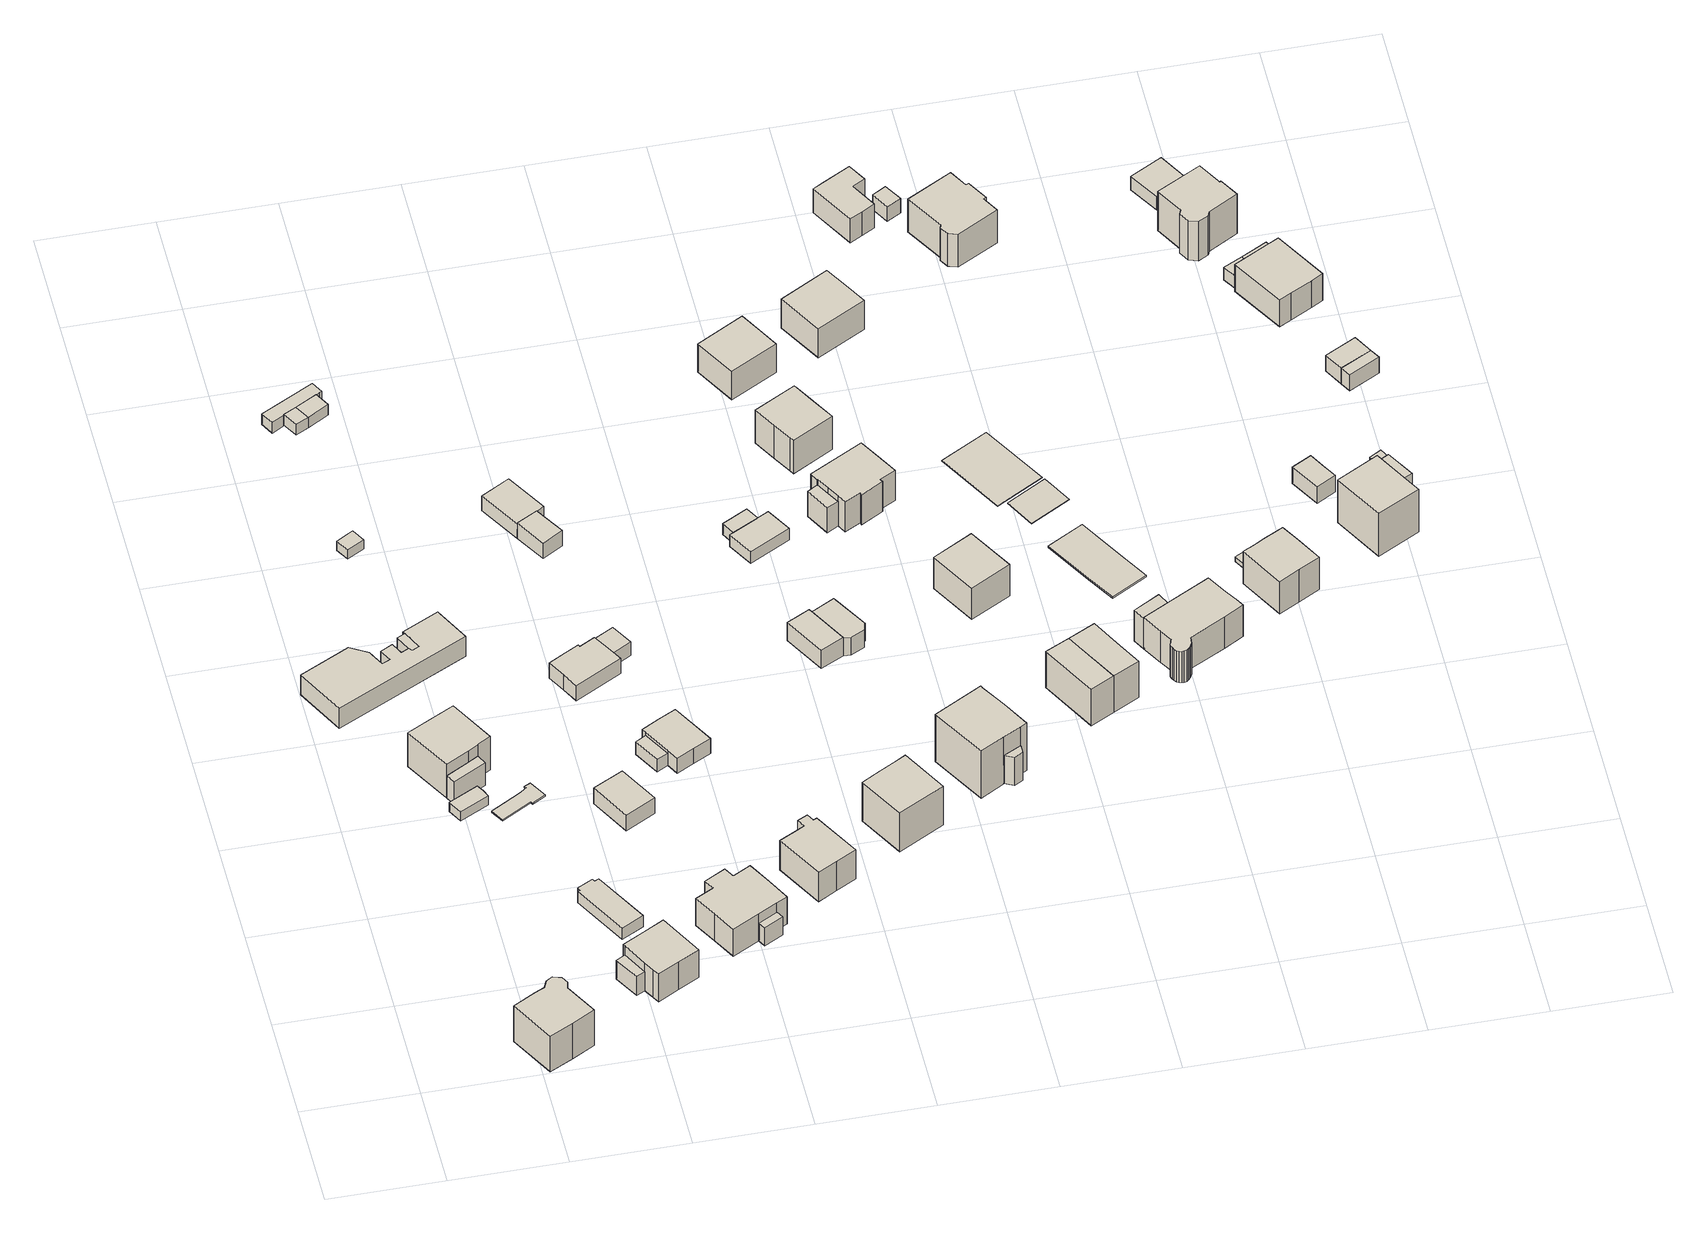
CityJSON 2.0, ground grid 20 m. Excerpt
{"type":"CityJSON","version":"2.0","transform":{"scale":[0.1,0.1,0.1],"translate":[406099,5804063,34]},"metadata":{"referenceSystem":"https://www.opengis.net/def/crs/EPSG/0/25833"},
"CityObjects":{
"building1":{"type":"Building","attributes":{"Gemeindeschluessel":"11000009","BezugspunktDach":"2200","function":"31001_1010","measuredHeight":10.31,"storeysAboveGround":1},"address":[{"country":"Germany","locality":"Berlin","thoroughfareNumber":"130","thoroughfareName":"Waldstraße"}],"geometry":[{"type":"Solid","lod":"1","boundaries":[[[[0,1,2,3,4,5,6,7,8,9,10]],[[11,12,13,14,15,16,17,18,19,20,21]],[[11,21,10,9]],[[12,11,9,8]],[[13,12,8,7]],[[14,13,7,6]],[[15,14,6,5]],[[16,15,5,4]],[[17,16,4,3]],[[18,17,3,2]],[[19,18,2,1]],[[20,19,1,0]],[[21,20,0,10]]]]}]},
"building2":{"type":"Building","attributes":{"Gemeindeschluessel":"11000009","BezugspunktDach":"2200","function":"31001_1010","measuredHeight":2.43,"storeysAboveGround":1},"address":[{"country":"Germany","locality":"Berlin","thoroughfareNumber":"7 (1)","thoroughfareName":"Siedlers Eck"}],"geometry":[{"type":"Solid","lod":"1","boundaries":[[[[22,23,24,25,26]],[[27,28,29,30,31]],[[27,31,26,25]],[[28,27,25,24]],[[29,28,24,23]],[[30,29,23,22]],[[31,30,22,26]]]]}]},
"building3":{"type":"Building","attributes":{"Gemeindeschluessel":"11000009","function":"31001_1010"},"address":[{"country":"Germany","locality":"Berlin","thoroughfareNumber":"7","thoroughfareName":"Siedlers Eck"}],"children":["building3-1","building3-2"]},
"building3-1":{"type":"BuildingPart","attributes":{"BezugspunktDach":"2200","measuredHeight":10.03,"storeysAboveGround":1},"parents":["building3"],"geometry":[{"type":"MultiSurface","lod":"1","boundaries":[[[32,33,34,35,36,37,38,39]],[[40,41,42,43,44,45,46,47]],[[40,47,39,38]],[[41,40,38,37]],[[42,41,37,36]],[[43,42,36,35]],[[44,43,35,34]],[[48,49,34,33]],[[50,48,45,33,32]],[[47,46,32,39]],[[45,44,49,48]],[[46,45,48,50]]]}]},
"building3-2":{"type":"BuildingPart","attributes":{"BezugspunktDach":"2200","measuredHeight":5.13,"storeysAboveGround":1},"parents":["building3"],"geometry":[{"type":"MultiSurface","lod":"1","boundaries":[[[51,52,49,50]],[[44,53,54,46]],[[53,44,49,52]],[[54,53,52,51]],[[46,54,51,50]],[[45,48,49,44,55]],[[50,48,45,46]]]}]},
"building4":{"type":"Building","attributes":{"Gemeindeschluessel":"11000009","BezugspunktDach":"2200","function":"31001_1010","measuredHeight":4.41,"storeysAboveGround":1},"address":[{"country":"Germany","locality":"Berlin","thoroughfareNumber":"5","thoroughfareName":"Siedlers Eck"}],"geometry":[{"type":"Solid","lod":"1","boundaries":[[[[56,57,58,59,60,61,62,63,64,65,66,67,68,69,70,71]],[[72,73,74,75,76,77,78,79,80,81,82,83,84,85,86,87]],[[72,87,71,70]],[[73,72,70,69]],[[74,73,69,68]],[[75,74,68,67]],[[76,75,67,66]],[[77,76,66,65]],[[78,77,65,64]],[[79,78,64,63]],[[80,79,63,62]],[[81,80,62,61]],[[82,81,61,60]],[[83,82,60,59]],[[84,83,59,58]],[[85,84,58,57]],[[86,85,57,56]],[[87,86,56,71]]]]}]},
"building5":{"type":"Building","attributes":{"Gemeindeschluessel":"11000009","BezugspunktDach":"2200","function":"51009_1610","measuredHeight":4.04,"storeysAboveGround":0},"address":[{"country":"Germany","locality":"Berlin"}],"geometry":[{"type":"Solid","lod":"1","boundaries":[[[[63,62,61,60,88]],[[89,90,91,92,93]],[[89,93,88,60]],[[90,89,60,61]],[[91,90,61,62]],[[92,91,62,63]],[[93,92,63,88]]]]}]},
"building6":{"type":"Building","attributes":{"Gemeindeschluessel":"11000009","BezugspunktDach":"2200","function":"31001_2000","measuredHeight":0.379,"storeysAboveGround":1},"address":[{"country":"Germany","locality":"Berlin","thoroughfareNumber":"7 (2)","thoroughfareName":"Siedlers Eck"}],"geometry":[{"type":"Solid","lod":"1","boundaries":[[[[94,95,96,97,98,99,100,101,102]],[[103,104,105,106,107,108,109,110,111]],[[103,111,102,101]],[[104,103,101,100]],[[105,104,100,99]],[[106,105,99,98]],[[107,106,98,97]],[[108,107,97,96]],[[109,108,96,95]],[[110,109,95,94]],[[111,110,94,102]]]]}]},
"building7":{"type":"Building","attributes":{"Gemeindeschluessel":"11000009","function":"31001_1010"},"address":[{"country":"Germany","locality":"Berlin","thoroughfareNumber":"128","thoroughfareName":"Waldstraße"}],"children":["building7-1","building7-2"]},
"building7-1":{"type":"BuildingPart","attributes":{"BezugspunktDach":"2200","measuredHeight":8.11,"storeysAboveGround":2},"parents":["building7"],"geometry":[{"type":"MultiSurface","lod":"1","boundaries":[[[112,113,114,115,116,117,118,119,120]],[[121,122,123,124,125,126,127,128,129]],[[121,129,120,119]],[[122,121,119,118]],[[123,122,118,117]],[[124,123,117,116]],[[125,124,116,115]],[[126,125,115,114]],[[127,126,114,113]],[[130,131,113,112]],[[129,128,112,120]],[[132,128,127,131,130]]]}]},
"building7-2":{"type":"BuildingPart","attributes":{"BezugspunktDach":"2200","measuredHeight":4.24,"storeysAboveGround":2},"parents":["building7"],"geometry":[{"type":"Solid","lod":"1","boundaries":[[[[133,131,130,134]],[[128,127,135,136]],[[128,136,134,130]],[[135,127,131,133]],[[136,135,133,134]],[[127,128,130,131]]]]}]},
"building8":{"type":"Building","attributes":{"Gemeindeschluessel":"11000009","BezugspunktDach":"2200","function":"31001_2000","measuredHeight":2.48,"storeysAboveGround":1},"address":[{"country":"Germany","locality":"Berlin","thoroughfareNumber":"128 (1)","thoroughfareName":"Waldstraße"}],"geometry":[{"type":"Solid","lod":"1","boundaries":[[[[137,138,139,140,141,142,143,144]],[[145,146,147,148,149,150,151,152]],[[145,152,144,143]],[[146,145,143,142]],[[147,146,142,141]],[[148,147,141,140]],[[149,148,140,139]],[[150,149,139,138]],[[151,150,138,137]],[[152,151,137,144]]]]}]},
"building9":{"type":"Building","attributes":{"Gemeindeschluessel":"11000009","BezugspunktDach":"2200","function":"31001_2000","measuredHeight":2.5,"storeysAboveGround":1},"address":[{"country":"Germany","locality":"Berlin","thoroughfareNumber":"3 (2)","thoroughfareName":"Siedlers Eck"}],"geometry":[{"type":"Solid","lod":"1","boundaries":[[[[153,154,155,156,157]],[[158,159,160,161,162]],[[158,162,157,156]],[[159,158,156,155]],[[160,159,155,154]],[[161,160,154,153]],[[162,161,153,157]]]]}]},
"building10":{"type":"Building","attributes":{"Gemeindeschluessel":"11000009","BezugspunktDach":"2200","function":"51009_1610","measuredHeight":2.39,"storeysAboveGround":0},"address":[{"country":"Germany","locality":"Berlin"}],"geometry":[{"type":"Solid","lod":"1","boundaries":[[[[163,164,165,166]],[[167,168,169,170]],[[167,170,166,165]],[[168,167,165,164]],[[169,168,164,163]],[[170,169,163,166]]]]}]},
"building11":{"type":"Building","attributes":{"Gemeindeschluessel":"11000009","BezugspunktDach":"2200","function":"31001_2000","measuredHeight":2.8,"storeysAboveGround":1},"address":[{"country":"Germany","locality":"Berlin","thoroughfareNumber":"1 (2)","thoroughfareName":"Siedlers Eck"}],"geometry":[{"type":"Solid","lod":"1","boundaries":[[[[171,172,173,174,175,176,177,178]],[[179,180,181,182,183,184,185,186]],[[179,186,178,177]],[[180,179,177,176]],[[181,180,176,175]],[[182,181,175,174]],[[183,182,174,173]],[[184,183,173,172]],[[185,184,172,171]],[[186,185,171,178]]]]}]},
"building12":{"type":"Building","attributes":{"Gemeindeschluessel":"11000009","BezugspunktDach":"2200","function":"31001_2000","measuredHeight":2.45,"storeysAboveGround":1},"address":[{"country":"Germany","locality":"Berlin","thoroughfareNumber":"3 (1)","thoroughfareName":"Siedlers Eck"}],"geometry":[{"type":"Solid","lod":"1","boundaries":[[[[164,187,188,165]],[[189,190,168,167]],[[189,167,165,188]],[[190,189,188,187]],[[168,190,187,164]],[[167,168,164,165]]]]}]},
"building13":{"type":"Building","attributes":{"Gemeindeschluessel":"11000009","BezugspunktDach":"2200","function":"31001_2463","measuredHeight":4.22,"storeysAboveGround":1},"address":[{"country":"Germany","locality":"Berlin","thoroughfareNumber":"126 (1)","thoroughfareName":"Waldstraße"}],"geometry":[{"type":"Solid","lod":"1","boundaries":[[[[191,192,193,194]],[[195,196,197,198]],[[195,198,194,193]],[[196,195,193,192]],[[197,196,192,191]],[[198,197,191,194]]]]}]},
"building14":{"type":"Building","attributes":{"Gemeindeschluessel":"11000009","BezugspunktDach":"2200","function":"31001_1010","measuredHeight":8.11,"storeysAboveGround":1},"address":[{"country":"Germany","locality":"Berlin","thoroughfareNumber":"126","thoroughfareName":"Waldstraße"}],"geometry":[{"type":"Solid","lod":"1","boundaries":[[[[199,200,201,202,203,204,205,206,207,208,209,210]],[[211,212,213,214,215,216,217,218,219,220,221,222]],[[211,222,210,209]],[[212,211,209,208]],[[213,212,208,207]],[[214,213,207,206]],[[215,214,206,205]],[[216,215,205,204]],[[217,216,204,203]],[[218,217,203,202]],[[219,218,202,201]],[[220,219,201,200]],[[221,220,200,199]],[[222,221,199,210]]]]}]},
"building15":{"type":"Building","attributes":{"Gemeindeschluessel":"11000009","BezugspunktDach":"2200","function":"51009_1610","measuredHeight":4.08,"storeysAboveGround":0},"address":[{"country":"Germany","locality":"Berlin"}],"geometry":[{"type":"Solid","lod":"1","boundaries":[[[[223,224,225,226]],[[218,227,228,219]],[[218,219,226,225]],[[227,218,225,224]],[[228,227,224,223]],[[219,228,223,226]]]]}]},
"building16":{"type":"Building","attributes":{"Gemeindeschluessel":"11000009","function":"31001_1010"},"address":[{"country":"Germany","locality":"Berlin","thoroughfareNumber":"9","thoroughfareName":"Siedlers Eck"}],"children":["building16-1","building16-2"]},
"building16-1":{"type":"BuildingPart","attributes":{"BezugspunktDach":"2200","measuredHeight":3.89,"storeysAboveGround":1},"parents":["building16"],"geometry":[{"type":"MultiSurface","lod":"1","boundaries":[[[229,230,231,232,233,234,235,236,237,238]],[[239,240,241,242,243,244,245,246,247,248]],[[239,248,238,237]],[[240,239,237,236]],[[241,240,236,235]],[[242,241,235,234]],[[249,250,234,233]],[[251,249,243,233,232]],[[245,244,232,231]],[[246,245,231,230]],[[247,246,230,229]],[[248,247,229,238]],[[243,242,250,249]],[[244,243,249,251]]]}]},
"building16-2":{"type":"BuildingPart","attributes":{"BezugspunktDach":"2200","measuredHeight":3.06,"storeysAboveGround":1},"parents":["building16"],"geometry":[{"type":"MultiSurface","lod":"1","boundaries":[[[251,252,253,250]],[[254,255,244,242]],[[254,242,250,253]],[[255,254,253,252]],[[244,255,252,251]],[[243,249,250,242]],[[244,251,249,243]]]}]},
"building17":{"type":"Building","attributes":{"Gemeindeschluessel":"11000009","function":"31001_1010"},"address":[{"country":"Germany","locality":"Berlin","thoroughfareNumber":"124 (1)","thoroughfareName":"Waldstraße"}],"children":["building17-1","building17-2"]},
"building17-1":{"type":"BuildingPart","attributes":{"BezugspunktDach":"2200","measuredHeight":3.98,"storeysAboveGround":1},"parents":["building17"],"geometry":[{"type":"MultiSurface","lod":"1","boundaries":[[[256,257,258,259,260,261,262,263,264]],[[265,266,267,268,269,270,271,272,273]],[[265,273,264,263]],[[266,265,263,262]],[[267,266,262,261]],[[268,267,261,260]],[[269,268,260,259]],[[270,269,259,258]],[[271,270,258,257]],[[272,274,275,257,256]],[[273,272,256,264]],[[275,274,272,271]]]}]},
"building17-2":{"type":"BuildingPart","attributes":{"BezugspunktDach":"2200","measuredHeight":2.83,"storeysAboveGround":1},"parents":["building17"],"geometry":[{"type":"Solid","lod":"1","boundaries":[[[[276,275,274,277]],[[272,271,278,279]],[[272,279,277,274]],[[278,271,275,276]],[[279,278,276,277]],[[271,272,274,275]]]]}]},
"building18":{"type":"Building","attributes":{"Gemeindeschluessel":"11000009","function":"31001_1010"},"address":[{"country":"Germany","locality":"Berlin","thoroughfareNumber":"120A","thoroughfareName":"Waldstraße"}],"children":["building18-1","building18-2"]},
"building18-1":{"type":"BuildingPart","attributes":{"BezugspunktDach":"2200","measuredHeight":3.86,"storeysAboveGround":1},"parents":["building18"],"geometry":[{"type":"MultiSurface","lod":"1","boundaries":[[[280,281,282,283,284]],[[285,286,287,288,289]],[[285,289,284,283]],[[286,285,283,282]],[[286,282,290,291]],[[289,288,280,284]],[[287,291,290,281]],[[292,287,281,280,288]]]}]},
"building18-2":{"type":"BuildingPart","attributes":{"BezugspunktDach":"2200","measuredHeight":3.89,"storeysAboveGround":1},"parents":["building18"],"geometry":[{"type":"MultiSurface","lod":"1","boundaries":[[[293,294,295,296]],[[291,297,298,288]],[[290,281,280,296,295]],[[297,291,295,294]],[[298,297,294,293]],[[288,298,293,296]],[[291,287,281,290]],[[287,288,280,281,299]]]}]},
"building19":{"type":"Building","attributes":{"Gemeindeschluessel":"11000009","BezugspunktDach":"2200","function":"31001_1010","measuredHeight":9.35,"storeysAboveGround":2},"address":[{"country":"Germany","locality":"Berlin","thoroughfareNumber":"124","thoroughfareName":"Waldstraße"}],"geometry":[{"type":"Solid","lod":"1","boundaries":[[[[300,301,302,303,304,305,306,307,308,309]],[[310,311,312,313,314,315,316,317,318,319]],[[310,319,309,308]],[[311,310,308,307]],[[312,311,307,306]],[[313,312,306,305]],[[314,313,305,304]],[[315,314,304,303]],[[316,315,303,302]],[[317,316,302,301]],[[318,317,301,300]],[[319,318,300,309]]]]}]},
"building20":{"type":"Building","attributes":{"Gemeindeschluessel":"11000009","function":"31001_1010"},"address":[{"country":"Germany","locality":"Berlin","thoroughfareNumber":"122","thoroughfareName":"Waldstraße"}],"children":["building20-1","building20-2"]},
"building20-1":{"type":"BuildingPart","attributes":{"BezugspunktDach":"2200","measuredHeight":10.65,"storeysAboveGround":2},"parents":["building20"],"geometry":[{"type":"Solid","lod":"1","boundaries":[[[[320,321,322,323,324,325]],[[326,327,328,329,330,331]],[[326,331,325,324]],[[327,332,333,326,324,323]],[[328,327,323,322]],[[329,328,322,321]],[[330,329,321,320]],[[331,330,320,325]],[[326,333,332,327]]]]}]},
"building20-2":{"type":"BuildingPart","attributes":{"BezugspunktDach":"2200","measuredHeight":3.41,"storeysAboveGround":2},"parents":["building20"],"geometry":[{"type":"MultiSurface","lod":"1","boundaries":[[[333,332,334,335,336]],[[337,338,339,340,341]],[[337,341,336,335]],[[338,337,335,334]],[[339,338,334,332]],[[340,339,332,327,326]],[[341,340,333,336]],[[326,327,332,333]]]}]},
"building21":{"type":"Building","attributes":{"Gemeindeschluessel":"11000009","function":"31001_1010"},"address":[{"country":"Germany","locality":"Berlin","thoroughfareNumber":"120 (1)","thoroughfareName":"Waldstraße"}],"children":["building21-1","building21-2"]},
"building21-1":{"type":"BuildingPart","attributes":{"BezugspunktDach":"2200","measuredHeight":4.55,"storeysAboveGround":1},"parents":["building21"],"geometry":[{"type":"MultiSurface","lod":"1","boundaries":[[[342,343,344,345,346,347]],[[348,349,350,351,352,353]],[[348,353,347,346]],[[349,348,346,345]],[[354,355,349,345,344]],[[356,354,350,344,343]],[[352,351,343,342]],[[353,352,342,347]],[[350,349,355,354]],[[357,350,354,356,351]]]}]},
"building21-2":{"type":"BuildingPart","attributes":{"BezugspunktDach":"2200","measuredHeight":3.98,"storeysAboveGround":1},"parents":["building21"],"geometry":[{"type":"MultiSurface","lod":"1","boundaries":[[[356,358,359,360,361,362,363,355]],[[364,365,366,367,368,369,351,349]],[[364,349,355,363]],[[365,364,363,362]],[[366,365,362,361]],[[367,366,361,360]],[[368,367,360,359]],[[369,368,359,358]],[[351,369,358,356]],[[349,350,354,355]],[[351,356,354,350]]]}]},
"building22":{"type":"Building","attributes":{"Gemeindeschluessel":"11000009","BezugspunktDach":"2200","function":"51009_1610","measuredHeight":2.52,"storeysAboveGround":0},"address":[{"country":"Germany","locality":"Berlin"}],"geometry":[{"type":"Solid","lod":"1","boundaries":[[[[370,371,372,373]],[[374,375,376,377]],[[374,377,373,372]],[[375,374,372,371]],[[376,375,371,370]],[[377,376,370,373]]]]}]},
"building23":{"type":"Building","attributes":{"Gemeindeschluessel":"11000009","BezugspunktDach":"2200","function":"31001_2000","measuredHeight":2.57,"storeysAboveGround":1},"address":[{"country":"Germany","locality":"Berlin","thoroughfareNumber":"120 (2)","thoroughfareName":"Waldstraße"}],"geometry":[{"type":"Solid","lod":"1","boundaries":[[[[378,379,380,371,370,381]],[[382,383,384,385,386,387]],[[382,387,381,370]],[[383,382,370,371]],[[384,383,371,380]],[[385,384,380,379]],[[386,385,379,378]],[[387,386,378,381]]]]}]},
"building24":{"type":"Building","attributes":{"Gemeindeschluessel":"11000009","function":"31001_1010"},"address":[{"country":"Germany","locality":"Berlin","thoroughfareNumber":"120","thoroughfareName":"Waldstraße"}],"children":["building24-1","building24-2","building24-3"]},
"building24-1":{"type":"BuildingPart","attributes":{"BezugspunktDach":"2200","measuredHeight":13.06,"storeysAboveGround":2},"parents":["building24"],"geometry":[{"type":"MultiSurface","lod":"1","boundaries":[[[388,389,390,391,392,393,394,395]],[[396,397,398,399,400,401,402,403]],[[396,403,395,394]],[[397,396,394,393]],[[404,405,393,392]],[[398,397,406,407,408]],[[399,398,392,391]],[[400,399,391,390]],[[409,410,411,390,389]],[[401,400,411,412,413]],[[402,401,389,388]],[[403,402,388,395]],[[408,407,406,405,404]],[[413,412,411,410,409]]]}]},
"building24-2":{"type":"BuildingPart","attributes":{"BezugspunktDach":"2200","measuredHeight":4.91,"storeysAboveGround":2},"parents":["building24"],"geometry":[{"type":"Solid","lod":"1","boundaries":[[[[404,414,415,416,417,405]],[[418,419,420,421,407,406]],[[418,406,405,417]],[[419,418,417,416]],[[420,419,416,415]],[[421,420,415,414]],[[407,421,414,404]],[[407,404,405,406]]]]}]},
"building24-3":{"type":"BuildingPart","attributes":{"BezugspunktDach":"2200","measuredHeight":6.45,"storeysAboveGround":2},"parents":["building24"],"geometry":[{"type":"MultiSurface","lod":"1","boundaries":[[[422,423,411,410]],[[412,424,425,413]],[[424,412,411,423]],[[425,424,423,422]],[[413,425,422,410]],[[426,412,413,410,411]]]}]},
"building25":{"type":"Building","attributes":{"Gemeindeschluessel":"11000009","BezugspunktDach":"2200","function":"31001_1010","measuredHeight":7.75,"storeysAboveGround":1},"address":[{"country":"Germany","locality":"Berlin","thoroughfareNumber":"118D","thoroughfareName":"Waldstraße"}],"geometry":[{"type":"Solid","lod":"1","boundaries":[[[[427,428,429,430,431,432,433,434]],[[435,436,437,438,439,440,441,442]],[[435,442,434,433]],[[436,435,433,432]],[[437,436,432,431]],[[438,437,431,430]],[[439,438,430,429]],[[440,439,429,428]],[[441,440,428,427]],[[442,441,427,434]]]]}]},
"building26":{"type":"Building","attributes":{"Gemeindeschluessel":"11000009","BezugspunktDach":"2200","function":"31001_1010","measuredHeight":9.84,"storeysAboveGround":1},"address":[{"country":"Germany","locality":"Berlin","thoroughfareNumber":"118E","thoroughfareName":"Waldstraße"}],"geometry":[{"type":"Solid","lod":"1","boundaries":[[[[443,444,445,446,447]],[[448,449,450,451,452]],[[448,452,447,446]],[[449,448,446,445]],[[450,449,445,444]],[[451,450,444,443]],[[452,451,443,447]]]]}]},
"building27":{"type":"Building","attributes":{"Gemeindeschluessel":"11000009","function":"31001_1010"},"address":[{"country":"Germany","locality":"Berlin","thoroughfareNumber":"118C","thoroughfareName":"Waldstraße"}],"children":["building27-1","building27-2"]},
"building27-1":{"type":"BuildingPart","attributes":{"BezugspunktDach":"2200","measuredHeight":8.41,"storeysAboveGround":1},"parents":["building27"],"geometry":[{"type":"MultiSurface","lod":"1","boundaries":[[[453,454,455,456,457,458,459,460,461,462,463,464,465]],[[466,467,468,469,470,471,472,473,474,475,476,477,478]],[[466,478,465,464]],[[467,466,464,463]],[[468,467,463,462]],[[469,468,462,461]],[[470,469,461,460]],[[471,470,460,459]],[[472,471,459,458]],[[473,472,458,457]],[[474,473,457,456]],[[479,480,456,455]],[[481,482,479,475,455,454]],[[477,476,454,453]],[[478,477,453,465]],[[475,474,480,479]],[[476,475,479,482,481]]]}]},
"building27-2":{"type":"BuildingPart","attributes":{"BezugspunktDach":"2200","measuredHeight":5.58,"storeysAboveGround":1},"parents":["building27"],"geometry":[{"type":"MultiSurface","lod":"1","boundaries":[[[483,480,482,484,485]],[[477,476,474,486,487]],[[477,487,485,484]],[[476,477,484,482]],[[486,474,480,483]],[[487,486,483,485]],[[475,479,480,474]],[[476,482,479,475]]]}]},
"building28":{"type":"Building","attributes":{"Gemeindeschluessel":"11000009","BezugspunktDach":"2200","function":"31001_1010","measuredHeight":8.5,"storeysAboveGround":1},"address":[{"country":"Germany","locality":"Berlin","thoroughfareNumber":"118B","thoroughfareName":"Waldstraße"}],"geometry":[{"type":"Solid","lod":"1","boundaries":[[[[488,489,490,491]],[[492,493,494,495]],[[492,495,491,490]],[[493,492,490,489]],[[494,493,489,488]],[[495,494,488,491]]]]}]},
"building29":{"type":"Building","attributes":{"Gemeindeschluessel":"11000009","BezugspunktDach":"2200","function":"31001_1010","measuredHeight":10.09,"storeysAboveGround":2},"address":[{"country":"Germany","locality":"Berlin","thoroughfareNumber":"118A","thoroughfareName":"Waldstraße"}],"geometry":[{"type":"Solid","lod":"1","boundaries":[[[[496,497,498,499,500]],[[501,502,503,504,505]],[[501,505,500,499]],[[502,501,499,498]],[[503,502,498,497]],[[504,503,497,496]],[[505,504,496,500]]]]}]},
"building30":{"type":"Building","attributes":{"Gemeindeschluessel":"11000009","BezugspunktDach":"2200","function":"31001_1010","measuredHeight":9.01,"storeysAboveGround":1},"address":[{"country":"Germany","locality":"Berlin","thoroughfareNumber":"118F","thoroughfareName":"Waldstraße"}],"geometry":[{"type":"Solid","lod":"1","boundaries":[[[[506,507,508,509,510]],[[511,512,513,514,515]],[[511,515,510,509]],[[512,511,509,508]],[[513,512,508,507]],[[514,513,507,506]],[[515,514,506,510]]]]}]},
"building31":{"type":"Building","attributes":{"Gemeindeschluessel":"11000009","BezugspunktDach":"2200","function":"31001_1010","measuredHeight":10.1,"storeysAboveGround":2},"address":[{"country":"Germany","locality":"Berlin","thoroughfareNumber":"118","thoroughfareName":"Waldstraße"}],"geometry":[{"type":"Solid","lod":"1","boundaries":[[[[497,516,517,518,499]],[[519,520,521,503,501]],[[519,501,499,518]],[[520,519,518,517]],[[521,520,517,516]],[[503,521,516,497]],[[501,503,497,499]]]]}]},
"building32":{"type":"Building","attributes":{"Gemeindeschluessel":"11000009","BezugspunktDach":"2200","function":"31001_1010","measuredHeight":0.135,"storeysAboveGround":1},"address":[{"country":"Germany","locality":"Berlin","thoroughfareNumber":"118G","thoroughfareName":"Waldstraße"}],"geometry":[{"type":"Solid","lod":"1","boundaries":[[[[522,523,524,525]],[[526,527,528,529]],[[526,529,525,524]],[[527,526,524,523]],[[528,527,523,522]],[[529,528,522,525]]]]}]},
"building33":{"type":"Building","attributes":{"Gemeindeschluessel":"11000009","BezugspunktDach":"2200","function":"51009_1611","measuredHeight":0.109,"storeysAboveGround":0},"address":[{"country":"Germany","locality":"Berlin"}],"geometry":[{"type":"Solid","lod":"1","boundaries":[[[[530,531,532,533]],[[534,535,536,537]],[[534,537,533,532]],[[535,534,532,531]],[[536,535,531,530]],[[537,536,530,533]]]]}]},
"building34":{"type":"Building","attributes":{"Gemeindeschluessel":"11000009","BezugspunktDach":"2200","function":"31001_2000","measuredHeight":0.215,"storeysAboveGround":1},"address":[{"country":"Germany","locality":"Berlin","thoroughfareNumber":"116 (1)","thoroughfareName":"Waldstraße"}],"geometry":[{"type":"Solid","lod":"1","boundaries":[[[[538,539,540,541,542,543]],[[544,545,546,547,548,549]],[[544,549,543,542]],[[545,544,542,541]],[[546,545,541,540]],[[547,546,540,539]],[[548,547,539,538]],[[549,548,538,543]]]]}]},
"building35":{"type":"Building","attributes":{"Gemeindeschluessel":"11000009","BezugspunktDach":"2200","function":"31001_2000","measuredHeight":7.5,"storeysAboveGround":1},"address":[{"country":"Germany","locality":"Berlin","thoroughfareNumber":"10 (2)","thoroughfareName":"Wendel-Hipler-Weg"}],"geometry":[{"type":"Solid","lod":"1","boundaries":[[[[550,551,552,553,554,555,556,557]],[[558,559,560,561,562,563,564,565]],[[558,565,557,556]],[[559,558,556,555]],[[560,559,555,554]],[[561,560,554,553]],[[562,561,553,552]],[[563,562,552,551]],[[564,563,551,550]],[[565,564,550,557]]]]}]},
"building36":{"type":"Building","attributes":{"Gemeindeschluessel":"11000009","function":"31001_1010"},"address":[{"country":"Germany","locality":"Berlin","thoroughfareNumber":"116","thoroughfareName":"Waldstraße"}],"children":["building36-1","building36-2"]},
"building36-1":{"type":"BuildingPart","attributes":{"BezugspunktDach":"2200","measuredHeight":10.52,"storeysAboveGround":2},"parents":["building36"],"geometry":[{"type":"MultiSurface","lod":"1","boundaries":[[[566,567,568,569,570,571,572,573,574,575,576,577,578,579,580,581,582,583,584,585,586,587,588,589,590,591,592]],[[593,594,595,596,597,598,599,600,601,602,603,604,605,606,607,608,609,610,611,612,613,614,615,616,617,618,619]],[[620,621,622,592,591]],[[593,619,623,619,624]],[[594,593,591,590]],[[595,594,590,589]],[[596,595,589,588]],[[597,596,588,587]],[[598,597,587,586]],[[599,598,586,585]],[[600,599,585,584]],[[601,600,584,583]],[[602,601,583,582]],[[603,602,582,581]],[[604,603,581,580]],[[605,604,580,579]],[[606,605,579,578]],[[607,606,578,577]],[[608,607,577,576]],[[609,608,576,575]],[[610,609,575,574]],[[611,610,574,573]],[[612,611,573,572]],[[613,612,572,571]],[[614,613,571,570]],[[615,614,570,569]],[[616,615,569,568]],[[617,616,568,567]],[[618,617,567,566]],[[619,618,566,592]],[[593,624,621,620]],[[624,619,623,622,621,625]]]}]},
"building36-2":{"type":"BuildingPart","attributes":{"BezugspunktDach":"2200","measuredHeight":8.17,"storeysAboveGround":2},"parents":["building36"],"geometry":[{"type":"MultiSurface","lod":"1","boundaries":[[[622,621,620,626,627]],[[628,593,624,619,629]],[[628,629,627,626]],[[593,628,626,620]],[[629,619,622,627]],[[624,593,630,620,621]],[[619,624,621,622,631]]]}]},
"building37":{"type":"Building","attributes":{"Gemeindeschluessel":"11000009","BezugspunktDach":"2200","function":"31001_2000","measuredHeight":3.75,"storeysAboveGround":1},"address":[{"country":"Germany","locality":"Berlin","thoroughfareNumber":"10 (3)","thoroughfareName":"Wendel-Hipler-Weg"}],"geometry":[{"type":"Solid","lod":"1","boundaries":[[[[632,633,634,635]],[[636,637,638,639]],[[636,639,635,634]],[[637,636,634,633]],[[638,637,633,632]],[[639,638,632,635]]]]}]},
"building38":{"type":"Building","attributes":{"Gemeindeschluessel":"11000009","BezugspunktDach":"2200","function":"31001_1010","measuredHeight":7.38,"storeysAboveGround":1},"address":[{"country":"Germany","locality":"Berlin","thoroughfareNumber":"12A","thoroughfareName":"Wendel-Hipler-Weg"}],"geometry":[{"type":"Solid","lod":"1","boundaries":[[[[640,641,642,643,644,645,646,647,648,649,650]],[[651,652,653,654,655,656,657,658,659,660,661]],[[651,661,650,649]],[[652,651,649,648]],[[653,652,648,647]],[[654,653,647,646]],[[655,654,646,645]],[[656,655,645,644]],[[657,656,644,643]],[[658,657,643,642]],[[659,658,642,641]],[[660,659,641,640]],[[661,660,640,650]]]]}]},
"building39":{"type":"Building","attributes":{"Gemeindeschluessel":"11000009","BezugspunktDach":"2200","function":"51009_1610","measuredHeight":1.16,"storeysAboveGround":0},"address":[{"country":"Germany","locality":"Berlin"}],"geometry":[{"type":"Solid","lod":"1","boundaries":[[[[662,663,664,665]],[[666,667,668,669]],[[666,669,665,664]],[[667,666,664,663]],[[668,667,663,662]],[[669,668,662,665]]]]}]},
"building40":{"type":"Building","attributes":{"Gemeindeschluessel":"11000009","BezugspunktDach":"2200","function":"31001_1010","measuredHeight":9.73,"storeysAboveGround":1},"address":[{"country":"Germany","locality":"Berlin","thoroughfareNumber":"114","thoroughfareName":"Waldstraße"}],"geometry":[{"type":"Solid","lod":"1","boundaries":[[[[670,671,672,673,674,675,676,677,678]],[[679,680,681,682,683,684,685,686,687]],[[679,687,678,677]],[[680,679,677,676]],[[681,680,676,675]],[[682,681,675,674]],[[683,682,674,673]],[[684,683,673,672]],[[685,684,672,671]],[[686,685,671,670]],[[687,686,670,678]]]]}]},
"building41":{"type":"Building","attributes":{"Gemeindeschluessel":"11000009","BezugspunktDach":"2200","function":"31001_2000","measuredHeight":4.78,"storeysAboveGround":1},"address":[{"country":"Germany","locality":"Berlin","thoroughfareNumber":"112 (1)","thoroughfareName":"Waldstraße"}],"geometry":[{"type":"Solid","lod":"1","boundaries":[[[[688,689,690,691,692]],[[693,694,695,696,697]],[[693,697,692,691]],[[694,693,691,690]],[[695,694,690,689]],[[696,695,689,688]],[[697,696,688,692]]]]}]},
"building42":{"type":"Building","attributes":{"Gemeindeschluessel":"11000009","function":"31001_1010"},"address":[{"country":"Germany","locality":"Berlin","thoroughfareNumber":"112","thoroughfareName":"Waldstraße"}],"children":["building42-1","building42-2"]},
"building42-1":{"type":"BuildingPart","attributes":{"BezugspunktDach":"2200","measuredHeight":11.11,"storeysAboveGround":2},"parents":["building42"],"geometry":[{"type":"Solid","lod":"1","boundaries":[[[[698,699,700,701,702,703]],[[704,705,706,707,708,709]],[[704,709,703,702]],[[705,710,711,704,702,701]],[[706,705,701,700]],[[707,706,700,699]],[[708,707,699,698]],[[709,708,698,703]],[[704,711,710,705]]]]}]},
"building42-2":{"type":"BuildingPart","attributes":{"BezugspunktDach":"2200","measuredHeight":8.37,"storeysAboveGround":2},"parents":["building42"],"geometry":[{"type":"Solid","lod":"1","boundaries":[[[[710,712,713,711]],[[714,715,705,704]],[[714,704,711,713]],[[715,714,713,712]],[[705,715,712,710]],[[704,705,710,711]]]]}]},
"building43":{"type":"Building","attributes":{"Gemeindeschluessel":"11000009","BezugspunktDach":"2200","function":"51009_1610","measuredHeight":7.76,"storeysAboveGround":0},"address":[{"country":"Germany","locality":"Berlin"}],"geometry":[{"type":"Solid","lod":"1","boundaries":[[[[716,717,718,719]],[[720,721,722,723]],[[720,723,719,718]],[[721,720,718,717]],[[722,721,717,716]],[[723,722,716,719]]]]}]},
"building44":{"type":"Building","attributes":{"Gemeindeschluessel":"11000009","BezugspunktDach":"2200","function":"31001_2463","measuredHeight":3.52,"storeysAboveGround":1},"address":[{"country":"Germany","locality":"Berlin","thoroughfareNumber":"14 (1)","thoroughfareName":"Wendel-Hipler-Weg"}],"geometry":[{"type":"Solid","lod":"1","boundaries":[[[[724,725,726,727]],[[728,729,730,731]],[[728,731,727,726]],[[729,728,726,725]],[[730,729,725,724]],[[731,730,724,727]]]]}]},
"building45":{"type":"Building","attributes":{"Gemeindeschluessel":"11000009","BezugspunktDach":"2200","function":"31001_1010","measuredHeight":8.89,"storeysAboveGround":1},"address":[{"country":"Germany","locality":"Berlin","thoroughfareNumber":"14","thoroughfareName":"Wendel-Hipler-Weg"}],"geometry":[{"type":"Solid","lod":"1","boundaries":[[[[732,733,734,735,736,737,738,739,740,741,742]],[[743,744,745,746,747,748,749,750,751,752,753]],[[743,753,742,741]],[[744,743,741,740]],[[745,744,740,739]],[[746,745,739,738]],[[747,746,738,737]],[[748,747,737,736]],[[749,748,736,735]],[[750,749,735,734]],[[751,750,734,733]],[[752,751,733,732]],[[753,752,732,742]]]]}]},
"building46":{"type":"Building","attributes":{"Gemeindeschluessel":"11000009","BezugspunktDach":"2200","function":"31001_2723","measuredHeight":2.81,"storeysAboveGround":1},"address":[{"country":"Germany","locality":"Berlin","thoroughfareNumber":"16 (1)","thoroughfareName":"Wendel-Hipler-Weg"}],"geometry":[{"type":"Solid","lod":"1","boundaries":[[[[754,755,756,757]],[[758,759,760,761]],[[758,761,757,756]],[[759,758,756,755]],[[760,759,755,754]],[[761,760,754,757]]]]}]},
"building47":{"type":"Building","attributes":{"Gemeindeschluessel":"11000009","BezugspunktDach":"2200","function":"31001_1010","measuredHeight":8.69,"storeysAboveGround":1},"address":[{"country":"Germany","locality":"Berlin","thoroughfareNumber":"16","thoroughfareName":"Wendel-Hipler-Weg"}],"geometry":[{"type":"Solid","lod":"1","boundaries":[[[[762,763,764,765,766,767,768,769,770,771]],[[760,772,759,773,774,775,776,777,778,779]],[[760,779,771,770]],[[772,760,770,769]],[[759,772,769,768]],[[773,759,768,767]],[[774,773,767,766]],[[775,774,766,765]],[[776,775,765,764]],[[777,776,764,763]],[[778,777,763,762]],[[779,778,762,771]]]]}]},
"building48":{"type":"Building","attributes":{"Gemeindeschluessel":"11000009","BezugspunktDach":"2200","function":"51009_1610","measuredHeight":2.82,"storeysAboveGround":0},"address":[{"country":"Germany","locality":"Berlin"}],"geometry":[{"type":"Solid","lod":"1","boundaries":[[[[755,780,781,756]],[[782,774,759,758]],[[782,758,756,781]],[[774,782,781,780]],[[759,774,780,755]],[[758,759,755,756]]]]}]},
"building49":{"type":"Building","attributes":{"Gemeindeschluessel":"11000009","BezugspunktDach":"2200","function":"31001_1010","measuredHeight":3.62,"storeysAboveGround":1},"address":[{"country":"Germany","locality":"Berlin","thoroughfareNumber":"18","thoroughfareName":"Wendel-Hipler-Weg"}],"geometry":[{"type":"Solid","lod":"1","boundaries":[[[[783,784,785,786]],[[787,788,789,790]],[[787,790,786,785]],[[788,787,785,784]],[[789,788,784,783]],[[790,789,783,786]]]]}]},
"building50":{"type":"Building","attributes":{"Gemeindeschluessel":"11000009","BezugspunktDach":"2200","function":"51009_1610","measuredHeight":3.62,"storeysAboveGround":0},"address":[{"country":"Germany","locality":"Berlin"}],"geometry":[{"type":"Solid","lod":"1","boundaries":[[[[791,792,784,783]],[[788,793,794,789]],[[788,789,783,784]],[[793,788,784,792]],[[794,793,792,791]],[[789,794,791,783]]]]}]}
},
"vertices":[
[212,4,81],[253,25,81],[293,47,81],[262,104,81],[265,117,81],[258,129,81],[243,134,81],[232,127,81],[226,113,81],[209,105,81],[169,83,81],[209,105,1],[226,113,1],[232,127,1],[243,134,1],[258,129,1],[265,117,1],[262,104,1],[293,47,1],[253,25,1],[212,4,1],[169,83,1],
[189,575,31],[240,601,31],[234,614,31],[227,626,31],[176,600,31],[227,626,10],[234,614,10],[240,601,10],[189,575,10],[176,600,10],
[179,634,82],[220,657,82],[237,667,82],[237,668,82],[260,681,82],[217,761,82],[175,739,82],[133,717,82],[175,739,6],[217,761,6],[260,681,6],[237,668,6],[237,667,6],[220,657,6],[179,634,6],[133,717,6],[220,657,57],[237,667,57],[179,634,57],
[188,618,57],[245,649,57],[245,649,6],[188,618,6],[228,662,6],
[44,820,54],[275,936,54],[243,999,54],[179,967,54],[182,963,54],[198,930,54],[185,923,54],[181,929,54],[167,922,54],[157,943,54],[136,932,54],[147,911,54],[132,904,54],[117,933,54],[87,951,54],[0,907,54],[87,951,9],[117,933,9],[132,904,9],[147,911,9],[136,932,9],[157,943,9],[167,922,9],[181,929,9],[185,923,9],[198,930,9],[182,963,9],[179,967,9],[243,999,9],[275,936,9],[44,820,9],[0,907,9],
[168,956,54],[182,963,13],[198,930,13],[185,923,13],[181,929,13],[168,956,13],
[255,561,13],[307,591,13],[309,588,13],[333,601,13],[315,632,13],[304,627,13],[306,623,13],[294,614,13],[242,584,13],[294,614,10],[306,623,10],[304,627,10],[315,632,10],[333,601,10],[309,588,10],[307,591,10],[255,561,10],[242,584,10],
[373,185,73],[396,141,73],[406,123,73],[412,112,73],[449,132,73],[486,152,73],[445,229,73],[408,209,73],[371,189,73],[408,209,10],[445,229,10],[486,152,10],[449,132,10],[412,112,10],[406,123,10],[396,141,10],[373,185,10],[371,189,10],[373,185,53],[396,141,53],[373,185,47],
[381,133,53],[357,176,53],[381,133,10],[357,176,10],
[385,263,33],[424,284,33],[372,380,33],[365,376,33],[362,381,33],[335,367,33],[338,361,33],[333,359,33],[338,361,8],[335,367,8],[362,381,8],[365,376,8],[372,380,8],[424,284,8],[385,263,8],[333,359,8],
[137,1188,30],[167,1205,30],[154,1229,30],[139,1220,30],[124,1211,30],[139,1220,10],[154,1229,10],[167,1205,10],[137,1188,10],[124,1211,10],
[116,1479,32],[138,1491,32],[123,1517,32],[101,1505,32],[123,1517,8],[138,1491,8],[116,1479,8],[101,1505,8],
[80,1493,30],[101,1505,30],[123,1517,30],[161,1538,30],[168,1543,30],[172,1545,30],[161,1566,30],[68,1516,30],[161,1566,6],[172,1545,6],[168,1543,6],[161,1538,6],[123,1517,6],[101,1505,6],[80,1493,6],[68,1516,6],
[175,1512,32],[161,1538,32],[161,1538,8],[175,1512,8],
[442,496,47],[495,525,47],[457,595,47],[404,567,47],[457,595,12],[495,525,12],[442,496,12],[404,567,12],
[528,226,72],[550,186,72],[597,211,72],[630,229,72],[649,239,72],[628,280,72],[606,320,72],[575,303,72],[565,321,72],[528,301,72],[538,283,72],[506,266,72],[538,283,11],[528,301,11],[565,321,11],[575,303,11],[606,320,11],[628,280,11],[649,239,11],[630,229,11],[597,211,11],[550,186,11],[528,226,11],[506,266,11],
[604,198,52],[637,216,52],[630,229,52],[597,211,52],[637,216,11],[604,198,11],
[411,826,46],[426,798,46],[508,843,46],[499,860,46],[493,871,46],[477,898,46],[450,883,46],[448,887,46],[424,874,46],[394,857,46],[424,874,12],[448,887,12],[450,883,12],[477,898,12],[493,871,12],[499,860,12],[508,843,12],[426,798,12],[411,826,12],[394,857,12],[493,871,43],[477,898,43],[499,860,43],
[532,879,43],[511,917,43],[511,917,12],[532,879,12],
[512,672,46],[538,625,46],[538,626,46],[549,605,46],[579,621,46],[610,637,46],[569,713,46],[538,697,46],[508,680,46],[538,697,12],[569,713,12],[610,637,12],[579,621,12],[549,605,12],[538,626,12],[538,625,12],[512,672,12],[508,680,12],[512,672,40],[538,625,40],
[518,615,40],[493,661,40],[518,615,12],[493,661,12],
[411,1177,42],[436,1191,42],[461,1206,42],[419,1279,42],[369,1250,42],[419,1279,9],[461,1206,9],[436,1191,9],[411,1177,9],[369,1250,9],[447,1197,42],[447,1197,9],[416,1179,9],
[442,1124,44],[478,1145,44],[447,1197,44],[411,1177,44],[478,1145,9],[442,1124,9],[436,1191,38],
[708,275,79],[742,293,79],[777,312,79],[731,395,79],[725,392,79],[718,405,79],[700,396,79],[708,382,79],[697,376,79],[663,358,79],[697,376,13],[708,382,13],[700,396,13],[718,405,13],[725,392,13],[731,395,13],[777,312,13],[742,293,13],[708,275,13],[663,358,13],
[859,359,99],[939,403,99],[895,484,99],[877,474,99],[848,458,99],[815,439,99],[848,458,11],[877,474,11],[895,484,11],[939,403,11],[859,359,11],[815,439,11],[877,474,44],[848,458,44],
[873,483,44],[863,499,44],[834,483,44],[863,499,10],[873,483,10],[877,474,10],[848,458,10],[834,483,10],
[824,790,49],[864,811,49],[844,848,49],[827,879,49],[824,884,49],[784,863,49],[824,884,8],[827,879,8],[844,848,8],[864,811,8],[824,790,8],[784,863,8],[844,848,48],[827,879,48],[864,811,48],[849,839,8],
[877,810,48],[901,822,48],[903,834,48],[905,836,48],[870,897,48],[868,901,48],[868,901,8],[870,897,8],[905,836,8],[903,834,8],[901,822,8],[877,810,8],
[747,1099,28],[792,1123,28],[779,1146,28],[735,1122,28],[779,1146,3],[792,1123,3],[747,1099,3],[735,1122,3],
[765,1050,28],[836,1089,28],[811,1133,28],[740,1095,28],[747,1099,2],[792,1123,2],[811,1133,2],[836,1089,2],[765,1050,2],[740,1095,2],
[1011,449,118],[1053,473,118],[1084,489,118],[1095,495,118],[1069,544,118],[1043,587,118],[1041,592,118],[957,545,118],[1041,592,11],[1043,587,11],[1069,544,11],[1095,495,11],[1084,489,11],[1053,473,11],[1011,449,11],[957,545,11],[1069,544,61],[1043,587,61],[1043,587,12],[1069,544,12],[1069,544,37],[1053,473,54],[1053,473,76],[1084,489,76],[1084,489,12],[1053,473,12],
[1086,553,61],[1079,568,61],[1084,570,61],[1068,601,61],[1068,601,12],[1084,570,12],[1079,568,12],[1086,553,12],
[1069,465,76],[1084,473,76],[1084,473,12],[1069,465,12],[1084,489,68],
[850,1268,82],[869,1235,82],[873,1228,82],[945,1268,82],[922,1308,82],[904,1341,82],[900,1348,82],[828,1308,82],[900,1348,7],[904,1341,7],[922,1308,7],[945,1268,7],[873,1228,7],[869,1235,7],[850,1268,7],[828,1308,7],
[812,1411,71],[894,1456,71],[874,1493,71],[854,1529,71],[772,1483,71],[854,1529,7],[874,1493,7],[894,1456,7],[812,1411,7],[772,1483,7],
[893,1142,74],[894,1142,74],[906,1120,74],[918,1099,74],[926,1084,74],[954,1099,74],[955,1094,74],[994,1116,74],[991,1121,74],[1019,1136,74],[999,1172,74],[979,1208,74],[886,1157,74],[979,1208,6],[999,1172,6],[1019,1136,6],[991,1121,6],[994,1116,6],[955,1094,6],[954,1099,6],[926,1084,6],[918,1099,6],[906,1120,6],[894,1142,6],[893,1142,6],[886,1157,6],[906,1120,62],[918,1099,62],[894,1142,52],[894,1142,62],
[898,1088,62],[893,1142,62],[875,1131,62],[898,1088,6],[875,1131,6],
[1082,848,78],[1152,887,78],[1107,968,78],[1037,929,78],[1107,968,7],[1152,887,7],[1082,848,7],[1037,929,7],
[1217,570,94],[1258,592,94],[1232,641,94],[1206,690,94],[1164,669,94],[1206,690,12],[1232,641,12],[1258,592,12],[1217,570,12],[1164,669,12],
[967,1475,71],[1052,1522,71],[1030,1562,71],[1008,1601,71],[923,1553,71],[1008,1601,6],[1030,1562,6],[1052,1522,6],[967,1475,6],[923,1553,6],
[1304,616,94],[1278,665,94],[1253,714,94],[1253,714,12],[1278,665,12],[1304,616,12],
[1176,1089,7],[1259,1136,7],[1193,1254,7],[1110,1207,7],[1193,1254,6],[1259,1136,6],[1176,1089,6],[1110,1207,6],
[1221,1039,7],[1291,1079,7],[1262,1132,7],[1193,1092,7],[1262,1132,6],[1291,1079,6],[1221,1039,6],[1193,1092,6],
[1280,900,11],[1311,846,11],[1374,882,11],[1343,936,11],[1298,1016,11],[1235,980,11],[1298,1016,8],[1343,936,8],[1374,882,8],[1311,846,8],[1280,900,8],[1235,980,8],
[1071,1715,61],[1093,1727,61],[1115,1740,61],[1090,1786,61],[1112,1798,61],[1094,1831,61],[1049,1806,61],[1027,1794,61],[1049,1806,7],[1094,1831,7],[1112,1798,7],[1090,1786,7],[1115,1740,7],[1093,1727,7],[1071,1715,7],[1027,1794,7],
[1356,692,76],[1369,671,76],[1367,667,76],[1366,663,76],[1365,660,76],[1365,656,76],[1367,651,76],[1369,648,76],[1372,644,76],[1376,642,76],[1380,641,76],[1384,641,76],[1389,642,76],[1392,645,76],[1395,648,76],[1397,652,76],[1399,656,76],[1399,660,76],[1400,664,76],[1399,668,76],[1463,702,76],[1497,722,76],[1489,737,76],[1476,758,76],[1456,793,76],[1382,753,76],[1336,728,76],[1382,753,5],[1456,793,5],[1476,758,5],[1489,737,5],[1497,722,5],[1463,702,5],[1399,668,5],[1400,664,5],[1399,660,5],[1399,656,5],[1397,652,5],[1395,648,5],[1392,645,5],[1389,642,5],[1384,641,5],[1380,641,5],[1376,642,5],[1372,644,5],[1369,648,5],[1367,651,5],[1365,656,5],[1365,660,5],[1366,663,5],[1367,667,5],[1369,671,5],[1356,692,5],[1336,728,5],[1382,753,74],[1359,741,74],[1336,728,74],[1336,728,23],[1359,741,5],[1359,741,55],
[1371,775,74],[1325,749,74],[1371,775,5],[1325,749,5],[1382,753,49],[1336,728,73],
[1138,1749,41],[1163,1763,41],[1145,1794,41],[1121,1780,41],[1145,1794,8],[1163,1763,8],[1138,1749,8],[1121,1780,8],
[1205,1653,80],[1203,1647,80],[1212,1632,80],[1228,1627,80],[1300,1667,80],[1284,1696,80],[1289,1698,80],[1268,1735,80],[1263,1733,80],[1245,1765,80],[1166,1721,80],[1245,1765,6],[1263,1733,6],[1268,1735,6],[1289,1698,6],[1284,1696,6],[1300,1667,6],[1228,1627,6],[1212,1632,6],[1203,1647,6],[1205,1653,6],[1166,1721,6],
[1540,838,27],[1582,861,27],[1561,901,27],[1518,878,27],[1561,901,16],[1582,861,16],[1540,838,16],[1518,878,16],
[1563,749,88],[1599,769,88],[1636,789,88],[1610,837,88],[1593,867,88],[1582,861,88],[1557,848,88],[1540,838,88],[1520,828,88],[1540,838,15],[1557,848,15],[1582,861,15],[1593,867,15],[1610,837,15],[1636,789,15],[1599,769,15],[1563,749,15],[1520,828,15],
[1673,977,54],[1707,996,54],[1692,1022,54],[1678,1048,54],[1644,1029,54],[1678,1048,17],[1692,1022,17],[1707,996,17],[1673,977,17],[1644,1029,17],
[1744,840,114],[1818,880,114],[1806,901,114],[1796,919,114],[1769,968,114],[1696,928,114],[1769,968,17],[1796,919,17],[1806,901,17],[1818,880,17],[1744,840,17],[1696,928,17],[1796,919,100],[1769,968,100],
[1818,930,100],[1790,980,100],[1790,980,17],[1818,930,17],
[1769,968,96],[1790,980,96],[1781,996,96],[1760,984,96],[1781,996,18],[1790,980,18],[1769,968,18],[1760,984,18],
[1563,1679,43],[1617,1711,43],[1588,1763,43],[1532,1732,43],[1588,1763,12],[1617,1711,12],[1563,1679,12],[1532,1732,12],
[1582,1585,101],[1578,1577,101],[1588,1559,101],[1604,1554,101],[1622,1563,101],[1625,1571,101],[1677,1601,101],[1658,1635,101],[1656,1633,101],[1632,1676,101],[1555,1634,101],[1632,1676,12],[1656,1633,12],[1658,1635,12],[1677,1601,12],[1625,1571,12],[1622,1563,12],[1604,1554,12],[1588,1559,12],[1578,1577,12],[1582,1585,12],[1555,1634,12],
[1650,1475,42],[1681,1492,42],[1667,1519,42],[1634,1502,42],[1667,1519,14],[1681,1492,14],[1650,1475,14],[1634,1502,14],
[1699,1380,75],[1720,1391,75],[1758,1411,75],[1778,1423,75],[1726,1516,75],[1705,1505,75],[1681,1492,75],[1667,1484,75],[1650,1475,75],[1646,1473,75],[1667,1484,14],[1705,1505,14],[1726,1516,14],[1778,1423,14],[1758,1411,14],[1720,1391,14],[1699,1380,14],[1646,1473,14],
[1726,1516,42],[1712,1543,42],[1712,1543,14],
[1768,1235,49],[1822,1264,49],[1804,1297,49],[1750,1268,49],[1804,1297,13],[1822,1264,13],[1768,1235,13],[1750,1268,13],
[1778,1217,49],[1832,1246,49],[1832,1246,13],[1778,1217,13]
]}
